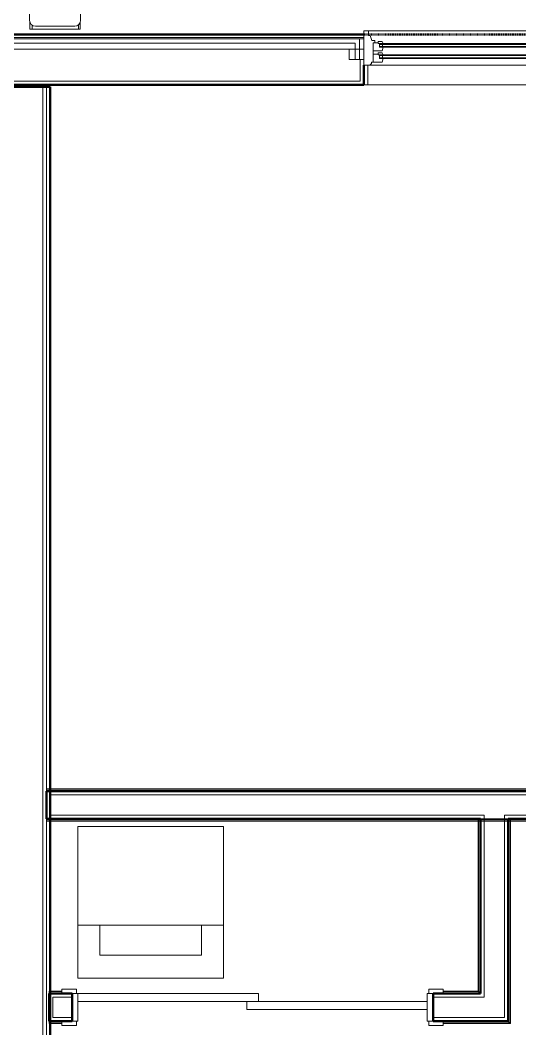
# Model space of a CAD drawing. Header units: inches. Extents: x -4218 to -1830, y 9756 to 12426.
# Drawn here: x -3464.4 to -3378.6, y 11918.9 to 12092.2 of the extents above; entities that cross this region are included whole.
import ezdxf

# ---------------------------------------------------------------- set-up
doc = ezdxf.new("R2010")
doc.units = ezdxf.units.IN
doc.header["$MEASUREMENT"] = 0
doc.linetypes.add('Dash 1_16_', pattern=[0.125, 0.0625, -0.0625])
for name, color, linetype, lineweight in [('0-1', 7, 'Continuous', 5), ('0-2', 252, 'Continuous', 9), ('A-DOOR-1', 7, 'Continuous', 9), ('A-DOOR-2', 50, 'Continuous', 20), ('A-DOOR-FRAM-1', 50, 'Continuous', 20), ('A-GLAZ-1', 151, 'Continuous', 9), ('A-GLAZ-2', 151, 'Continuous', 20), ('A-WALL-1', 250, 'Continuous', 50), ('A-WALL-2', 10, 'Continuous', 13), ('A-WALL-3', 253, 'Continuous', 9), ('A-WALL-4', 254, 'Continuous', 9), ('A-WALL-5', 252, 'Continuous', 9), ('A-WALL-6', 7, 'Continuous', 9), ('A-WALL-8', 113, 'Continuous', 9), ('A-WALL-9', 113, 'Continuous', 50), ('C-PROP-LINE-1', 91, 'Dash 1_16_', 50), ('C-TOPO-1', 253, 'Continuous', 9), ('I-WALL-1', 250, 'Continuous', 50), ('I-WALL-2', 254, 'Continuous', 9), ('I-WALL-3', 253, 'Continuous', 9), ('I-WALL-4', 252, 'Continuous', 9), ('P-SANR-FIXT-1', 7, 'Continuous', 9), ('Q-SPCQ', 91, 'Continuous', 9), ('S-FNDN-5', 32, 'Continuous', 9)]:
    doc.layers.add(name, color=color, linetype=linetype, lineweight=lineweight)

# ---------------------------------------------------------------- blocks, each defined once
blk = doc.blocks.new('Stacked Washer and Dryer - 26_x25_ - Private-1352637-BACKGROUND - 1ST FLOOR')
at = {"layer": 'P-SANR-FIXT-1'}
for p, q in [((0, 12.5), (26, 12.5)), ((0, 12.5), (0, -12.5)), ((16.90625, 12.5), (16.90625, -12.5)), ((26, 12.5), (26, -12.5)), ((16.90625, 8.75), (22.09375, 8.75)), ((22.09375, 8.75), (22.09375, -8.75)), ((22.09375, -8.75), (16.90625, -8.75)), ((26, -12.5), (0, -12.5))]:
    blk.add_line(p, q, dxfattribs=at)
blk = doc.blocks.new('Basic Wall _ INT - W4BØF - _5_8 GYP - 2X4 WOOD_BATT_ - 5_8 GYP_ - ___-2682794-BACKGROUND - 1ST FLOOR')
at = {"layer": 'A-WALL-3'}
for p, q in [((-3459.9, 11954.94), (-3459.9, 11954.99)), ((-3459.27, 11954.99), (-3459.9, 11954.99)), ((-3459.9, 11954.86), (-3459.9, 11954.94)), ((-3459.9, 11954.84), (-3459.9, 11954.86)), ((-3459.9, 11954.57), (-3459.9, 11954.84)), ((-3459.9, 11954.63), (-3459.27, 11954.63)), ((-3385.81, 11954.63), (-3385.69, 11954.63)), ((-3385.69, 11954.63), (-3385.6, 11954.63)), ((-3385.6, 11954.63), (-3385.54, 11954.63)), ((-3380.65, 11954.99), (-3385.4, 11954.99)), ((-3385.4, 11954.63), (-3384.78, 11954.63)), ((-3384.77, 11954.63), (-3381.31, 11954.63)), ((-3381.27, 11954.63), (-3380.66, 11954.63)), ((-3380.5, 11954.63), (-3380.45, 11954.63)), ((-3380.45, 11954.63), (-3380.36, 11954.63)), ((-3380.35, 11954.63), (-3380.24, 11954.63)), ((-3350.55, 11954.99), (-3353.55, 11954.99))]:
    blk.add_line(p, q, dxfattribs=at)
at = {"layer": 'A-WALL-4'}
for p, q in [((-3459.9, 11954.99), (-3459.9, 11954.96)), ((-3459.9, 11954.85), (-3459.9, 11954.63)), ((-3459.9, 11954.63), (-3459.9, 11954.57))]:
    blk.add_line(p, q, dxfattribs=at)
at = {"layer": 'A-WALL-5'}
for p, q in [((-3459.9, 11954.86), (-3459.27, 11954.86)), ((-3459.9, 11954.57), (-3459.27, 11954.57)), ((-3385.4, 11954.99), (-3459.27, 11954.99)), ((-3459.27, 11954.63), (-3385.81, 11954.63)), ((-3385.81, 11954.57), (-3385.69, 11954.57)), ((-3385.69, 11954.57), (-3385.6, 11954.57)), ((-3385.6, 11954.57), (-3385.54, 11954.57)), ((-3385.4, 11954.86), (-3384.78, 11954.86)), ((-3385.4, 11954.57), (-3384.78, 11954.57)), ((-3384.77, 11954.86), (-3381.29, 11954.86)), ((-3384.77, 11954.57), (-3380.66, 11954.57)), ((-3381.27, 11954.86), (-3380.65, 11954.86)), ((-3353.55, 11954.99), (-3380.65, 11954.99)), ((-3380.5, 11954.57), (-3380.45, 11954.57)), ((-3380.45, 11954.57), (-3380.36, 11954.57)), ((-3380.35, 11954.57), (-3380.24, 11954.57)), ((-3380.24, 11954.63), (-3353.55, 11954.63))]:
    blk.add_line(p, q, dxfattribs=at)
at = {"layer": 'A-WALL-6'}
for p, q in [((-3459.27, 11954.86), (-3385.4, 11954.86)), ((-3459.27, 11954.57), (-3385.81, 11954.57)), ((-3380.65, 11954.86), (-3353.55, 11954.86)), ((-3380.24, 11954.57), (-3353.55, 11954.57))]:
    blk.add_line(p, q, dxfattribs=at)
blk = doc.blocks.new('Basic Wall _ INT - W4BØF - _5_8 GYP - 2X4 WOOD_BATT_ - 5_8 GYP_ - ___-2682793-BACKGROUND - 1ST FLOOR')
at = {"layer": 'A-WALL-3'}
for p, q in [((-3459.9, 11960.03), (-3459.9, 11960.15)), ((-3459.9, 11960.09), (-3459.27, 11960.09)), ((-3459.9, 11959.86), (-3459.9, 11960.03)), ((-3459.9, 11959.86), (-3459.9, 11959.86)), ((-3459.9, 11959.82), (-3459.9, 11959.86)), ((-3459.9, 11959.78), (-3459.9, 11959.82)), ((-3459.9, 11959.74), (-3459.9, 11959.78)), ((-3459.27, 11959.74), (-3459.9, 11959.74)), ((-3350.55, 11959.74), (-3353.55, 11959.74))]:
    blk.add_line(p, q, dxfattribs=at)
at = {"layer": 'A-WALL-4'}
for p, q in [((-3459.9, 11960.15), (-3459.9, 11960.09)), ((-3459.9, 11960.09), (-3459.9, 11959.94)), ((-3459.9, 11959.94), (-3459.9, 11959.88)), ((-3459.9, 11959.76), (-3459.9, 11959.74))]:
    blk.add_line(p, q, dxfattribs=at)
at = {"layer": 'A-WALL-5'}
for p, q in [((-3459.9, 11960.15), (-3459.27, 11960.15)), ((-3459.27, 11959.86), (-3459.9, 11959.86)), ((-3459.27, 11960.09), (-3353.55, 11960.09)), ((-3353.55, 11959.74), (-3459.27, 11959.74))]:
    blk.add_line(p, q, dxfattribs=at)
at = {"layer": 'A-WALL-6'}
for p, q in [((-3459.27, 11960.15), (-3353.55, 11960.15)), ((-3353.55, 11959.86), (-3459.27, 11959.86))]:
    blk.add_line(p, q, dxfattribs=at)
blk = doc.blocks.new('Basic Wall _ INT - W4BØF - _5_8 GYP - 2X4 WOOD_BATT_ - 5_8 GYP_ - ___-2682796-BACKGROUND - 1ST FLOOR')
at = {"layer": 'A-WALL-3'}
for p, q in [((-3380.58, 11954.99), (-3380.52, 11954.99)), ((-3380.52, 11954.99), (-3380.24, 11954.99)), ((-3380.3, 11954.72), (-3380.3, 11954.78)), ((-3380.3, 11954.6), (-3380.3, 11954.69)), ((-3380.65, 11920.24), (-3380.62, 11920.21)), ((-3380.51, 11920.1), (-3380.45, 11920.03)), ((-3380.44, 11920.03), (-3380.3, 11919.88)), ((-3380.3, 11919.88), (-3380.24, 11919.82))]:
    blk.add_line(p, q, dxfattribs=at)
at = {"layer": 'A-WALL-4'}
for p, q in [((-3380.62, 11954.99), (-3380.65, 11954.99)), ((-3380.45, 11954.99), (-3380.51, 11954.99)), ((-3380.3, 11954.99), (-3380.44, 11954.99)), ((-3380.24, 11954.99), (-3380.3, 11954.99))]:
    blk.add_line(p, q, dxfattribs=at)
at = {"layer": 'A-WALL-5'}
for p, q in [((-3380.65, 11954.99), (-3380.61, 11954.99)), ((-3380.65, 11954.99), (-3380.65, 11920.24)), ((-3380.61, 11954.99), (-3380.58, 11954.99)), ((-3380.3, 11919.88), (-3380.3, 11954.57)), ((-3380.24, 11954.72), (-3380.24, 11954.78)), ((-3380.24, 11954.6), (-3380.24, 11954.69))]:
    blk.add_line(p, q, dxfattribs=at)
at = {"layer": 'A-WALL-6'}
for p, q in [((-3380.52, 11920.11), (-3380.52, 11954.99)), ((-3380.24, 11919.82), (-3380.24, 11954.57))]:
    blk.add_line(p, q, dxfattribs=at)
at = {"layer": 'A-WALL-6', "flags": 128}
for points in [[(-3380.52, 11920.11), (-3380.53, 11920.11), (-3380.53, 11920.12), (-3380.55, 11920.13), (-3380.56, 11920.15), (-3380.58, 11920.17), (-3380.61, 11920.19)], [(-3380.24, 11919.82), (-3380.35, 11919.94), (-3380.45, 11920.03), (-3380.5, 11920.09), (-3380.52, 11920.11)]]:
    blk.add_lwpolyline(points, dxfattribs=at)
blk = doc.blocks.new('Basic Wall _ INT - W4BØF - _5_8 GYP - 2X4 WOOD_BATT_ - 5_8 GYP_ - ___-2682795-BACKGROUND - 1ST FLOOR')
at = {"layer": 'A-WALL-3'}
for p, q in [((-3385.81, 11954.99), (-3385.52, 11954.99)), ((-3385.75, 11954.72), (-3385.75, 11954.78)), ((-3385.75, 11954.61), (-3385.75, 11954.69)), ((-3385.52, 11954.99), (-3385.46, 11954.99)), ((-3385.81, 11925.4), (-3385.75, 11925.34)), ((-3385.75, 11925.34), (-3385.6, 11925.19)), ((-3385.6, 11925.19), (-3385.54, 11925.13)), ((-3385.42, 11925.01), (-3385.4, 11924.99))]:
    blk.add_line(p, q, dxfattribs=at)
at = {"layer": 'A-WALL-4'}
for p, q in [((-3385.75, 11954.99), (-3385.81, 11954.99)), ((-3385.6, 11954.99), (-3385.75, 11954.99)), ((-3385.54, 11954.99), (-3385.6, 11954.99)), ((-3385.4, 11954.99), (-3385.42, 11954.99))]:
    blk.add_line(p, q, dxfattribs=at)
at = {"layer": 'A-WALL-5'}
for p, q in [((-3385.81, 11954.72), (-3385.81, 11954.78)), ((-3385.81, 11954.61), (-3385.81, 11954.69)), ((-3385.75, 11925.34), (-3385.75, 11954.57)), ((-3385.46, 11954.99), (-3385.44, 11954.99)), ((-3385.44, 11954.99), (-3385.4, 11954.99)), ((-3385.4, 11954.99), (-3385.4, 11924.99))]:
    blk.add_line(p, q, dxfattribs=at)
at = {"layer": 'A-WALL-6'}
for p, q in [((-3385.81, 11925.4), (-3385.81, 11954.57)), ((-3385.52, 11954.99), (-3385.52, 11925.11))]:
    blk.add_line(p, q, dxfattribs=at)
at = {"layer": 'A-WALL-6', "flags": 128}
for points in [[(-3385.52, 11925.11), (-3385.54, 11925.13), (-3385.6, 11925.19), (-3385.69, 11925.28), (-3385.81, 11925.4)], [(-3385.44, 11925.03), (-3385.46, 11925.05), (-3385.48, 11925.07), (-3385.5, 11925.09), (-3385.51, 11925.1), (-3385.52, 11925.11), (-3385.52, 11925.11)]]:
    blk.add_lwpolyline(points, dxfattribs=at)
blk = doc.blocks.new('Basic Wall _ INT - W4BØF - _5_8 GYP - 2X4 WOOD_BATT_ - 5_8 GYP_ - ___-2682798-BACKGROUND - 1ST FLOOR')
at = {"layer": 'A-WALL-3'}
for p, q in [((-3459.46, 11925.4), (-3459.46, 11925.34)), ((-3459.46, 11925.34), (-3459.46, 11925.19)), ((-3459.46, 11925.34), (-3459.27, 11925.34)), ((-3459.46, 11925.19), (-3459.46, 11925.13)), ((-3459.46, 11925.01), (-3459.46, 11924.99)), ((-3459.27, 11924.99), (-3459.46, 11924.99)), ((-3455.52, 11924.99), (-3457.27, 11924.99)), ((-3391.77, 11924.99), (-3393.26, 11924.99)), ((-3385.75, 11925.34), (-3385.81, 11925.4)), ((-3385.6, 11925.19), (-3385.75, 11925.34)), ((-3385.54, 11925.13), (-3385.6, 11925.19)), ((-3385.4, 11924.99), (-3385.42, 11925.01))]:
    blk.add_line(p, q, dxfattribs=at)
at = {"layer": 'A-WALL-5'}
for p, q in [((-3459.46, 11925.11), (-3459.46, 11925.4)), ((-3459.46, 11925.4), (-3459.27, 11925.4)), ((-3459.27, 11925.11), (-3459.46, 11925.11)), ((-3459.46, 11925.09), (-3459.46, 11925.11)), ((-3459.46, 11925.03), (-3459.46, 11925.09)), ((-3459.46, 11924.99), (-3459.46, 11925.03)), ((-3459.27, 11925.34), (-3457.27, 11925.34)), ((-3457.27, 11924.99), (-3459.27, 11924.99)), ((-3391.77, 11925.34), (-3385.75, 11925.34)), ((-3385.4, 11924.99), (-3391.77, 11924.99))]:
    blk.add_line(p, q, dxfattribs=at)
at = {"layer": 'A-WALL-6'}
for p, q in [((-3459.27, 11925.4), (-3457.27, 11925.4)), ((-3457.27, 11925.11), (-3459.27, 11925.11)), ((-3391.77, 11925.4), (-3385.81, 11925.4)), ((-3385.52, 11925.11), (-3391.77, 11925.11))]:
    blk.add_line(p, q, dxfattribs=at)
at = {"layer": 'A-WALL-6', "flags": 128}
for points in [[(-3385.81, 11925.4), (-3385.69, 11925.28), (-3385.6, 11925.19), (-3385.54, 11925.13), (-3385.52, 11925.11)], [(-3385.52, 11925.11), (-3385.52, 11925.11), (-3385.51, 11925.1), (-3385.5, 11925.09), (-3385.48, 11925.07), (-3385.46, 11925.05), (-3385.44, 11925.03)]]:
    blk.add_lwpolyline(points, dxfattribs=at)
blk = doc.blocks.new('Basic Wall _ INT - W4BØF - _5_8 GYP - 2X4 WOOD_BATT_ - 5_8 GYP_ - ___-2682797-BACKGROUND - 1ST FLOOR')
at = {"layer": 'A-WALL-3'}
for p, q in [((-3459.46, 11920.24), (-3459.46, 11920.21)), ((-3459.27, 11920.24), (-3459.46, 11920.24)), ((-3459.46, 11920.1), (-3459.46, 11920.03)), ((-3459.46, 11920.03), (-3459.46, 11919.88)), ((-3459.46, 11919.88), (-3459.46, 11919.82)), ((-3459.46, 11919.88), (-3459.27, 11919.88)), ((-3455.52, 11920.24), (-3457.27, 11920.24)), ((-3391.77, 11920.24), (-3393.26, 11920.24)), ((-3380.62, 11920.21), (-3380.65, 11920.24)), ((-3380.45, 11920.03), (-3380.51, 11920.1)), ((-3380.3, 11919.88), (-3380.44, 11920.03)), ((-3380.24, 11919.82), (-3380.3, 11919.88))]:
    blk.add_line(p, q, dxfattribs=at)
at = {"layer": 'A-WALL-5'}
for p, q in [((-3459.46, 11920.19), (-3459.46, 11920.24)), ((-3459.46, 11920.17), (-3459.46, 11920.19)), ((-3459.46, 11920.15), (-3459.46, 11920.17)), ((-3459.46, 11920.12), (-3459.46, 11920.15)), ((-3459.46, 11920.11), (-3459.46, 11920.12)), ((-3459.46, 11920.11), (-3459.27, 11920.11)), ((-3459.46, 11920.09), (-3459.46, 11920.11)), ((-3459.46, 11920.11), (-3459.46, 11920.11)), ((-3459.46, 11919.82), (-3459.46, 11920.09)), ((-3459.46, 11919.82), (-3459.27, 11919.82)), ((-3457.27, 11920.24), (-3459.27, 11920.24)), ((-3459.27, 11919.88), (-3457.27, 11919.88)), ((-3380.65, 11920.24), (-3391.77, 11920.24)), ((-3391.77, 11919.88), (-3380.3, 11919.88))]:
    blk.add_line(p, q, dxfattribs=at)
at = {"layer": 'A-WALL-6'}
for p, q in [((-3459.27, 11920.11), (-3457.27, 11920.11)), ((-3459.27, 11919.82), (-3457.27, 11919.82)), ((-3391.77, 11920.11), (-3380.52, 11920.11)), ((-3391.77, 11919.82), (-3380.24, 11919.82))]:
    blk.add_line(p, q, dxfattribs=at)
at = {"layer": 'A-WALL-6', "flags": 128}
for points in [[(-3380.61, 11920.19), (-3380.58, 11920.17), (-3380.56, 11920.15), (-3380.55, 11920.13), (-3380.53, 11920.12), (-3380.53, 11920.11), (-3380.52, 11920.11)], [(-3380.52, 11920.11), (-3380.5, 11920.09), (-3380.45, 11920.03), (-3380.35, 11919.94), (-3380.24, 11919.82)]]:
    blk.add_lwpolyline(points, dxfattribs=at)
blk = doc.blocks.new('SLIDING - FLUSH - 5-0 x 6-8-3203585-BACKGROUND - 1ST FLOOR')
at = {"layer": 'A-DOOR-1'}
for p, q in [((-30.25, 3), (-32.75, 3)), ((-32.75, 3), (-32.75, 2.25)), ((-32.75, 2.25), (-30.25, 2.25)), ((-30.25, 2.25), (-30.25, 3)), ((30.25, 3), (30.25, 2.25)), ((32.75, 3), (30.25, 3)), ((30.25, 2.25), (32.75, 2.25)), ((32.75, 2.25), (32.75, 3)), ((-30.25, -2.5), (-32.75, -2.5)), ((-32.75, -2.5), (-32.75, -3.25)), ((-32.75, -3.25), (-30.25, -3.25)), ((-30.25, -3.25), (-30.25, -2.5)), ((32.75, -2.5), (30.25, -2.5)), ((30.25, -2.5), (30.25, -3.25)), ((30.25, -3.25), (32.75, -3.25)), ((32.75, -3.25), (32.75, -2.5))]:
    blk.add_line(p, q, dxfattribs=at)
at = {"layer": 'A-DOOR-2'}
for p, q in [((1, 2.25), (-30, 2.25)), ((-30, 2.25), (-30, 0.87)), ((1, 0.87), (1, 2.25)), ((-30, 0.87), (1, 0.87)), ((30, 0.87), (-1, 0.87)), ((-1, 0.87), (-1, -0.5)), ((30, -0.5), (30, 0.87)), ((-1, -0.5), (30, -0.5))]:
    blk.add_line(p, q, dxfattribs=at)
at = {"layer": 'A-DOOR-FRAM-1'}
for p, q in [((-30, 2.25), (-31, 2.25)), ((-31, 2.25), (-31, -2.5)), ((-30, -2.5), (-30, 2.25)), ((31, 2.25), (30, 2.25)), ((30, 2.25), (30, -2.5)), ((31, -2.5), (31, 2.25)), ((-31, -2.5), (-30, -2.5)), ((30, -2.5), (31, -2.5))]:
    blk.add_line(p, q, dxfattribs=at)
blk = doc.blocks.new('CTR - 1st Phase - Unit Layouts_rvt-1-BACKGROUND - 1ST FLOOR')
at = {"layer": 'A-WALL-1'}
for p, q in [((-3350.55, 11959.74), (-3459.9, 11959.74)), ((-3459.9, 11959.74), (-3459.9, 11959.11)), ((-3459.9, 11959.11), (-3459.9, 11955.61)), ((-3459.9, 11955.61), (-3459.9, 11954.99)), ((-3459.9, 11954.99), (-3385.4, 11954.99)), ((-3385.4, 11954.99), (-3385.4, 11924.99)), ((-3380.65, 11954.99), (-3350.55, 11954.99)), ((-3380.65, 11920.24), (-3380.65, 11954.99)), ((-3455.52, 11924.99), (-3459.46, 11924.99)), ((-3459.46, 11924.99), (-3459.46, 11924.36)), ((-3459.46, 11924.36), (-3459.46, 11920.86)), ((-3455.52, 11920.24), (-3455.52, 11924.99)), ((-3385.4, 11924.99), (-3393.52, 11924.99)), ((-3393.52, 11924.99), (-3393.52, 11920.24)), ((-3459.46, 11920.86), (-3459.46, 11920.24)), ((-3459.46, 11920.24), (-3455.52, 11920.24)), ((-3393.52, 11920.24), (-3385.4, 11920.24)), ((-3385.4, 11920.24), (-3381.27, 11920.24)), ((-3381.27, 11920.24), (-3380.65, 11920.24))]:
    blk.add_line(p, q, dxfattribs=at)
at = {"layer": 'A-WALL-2'}
for p, q in [((-3459.27, 11959.11), (-3459.27, 11955.61)), ((-3459.27, 11959.11), (-3350.55, 11959.11)), ((-3459.27, 11955.61), (-3384.77, 11955.61)), ((-3384.77, 11954.99), (-3384.77, 11955.61)), ((-3381.27, 11955.61), (-3350.55, 11955.61)), ((-3381.27, 11954.99), (-3381.27, 11955.61)), ((-3384.77, 11924.36), (-3384.77, 11954.99)), ((-3381.27, 11920.86), (-3381.27, 11954.99)), ((-3458.84, 11924.36), (-3455.52, 11924.36)), ((-3458.84, 11920.86), (-3458.84, 11924.36)), ((-3393.52, 11924.36), (-3385.4, 11924.36)), ((-3385.4, 11924.36), (-3384.77, 11924.36)), ((-3384.77, 11924.36), (-3385.4, 11924.36)), ((-3458.84, 11920.86), (-3455.52, 11920.86)), ((-3393.52, 11920.86), (-3385.4, 11920.86)), ((-3384.77, 11920.86), (-3385.4, 11920.86)), ((-3381.27, 11920.86), (-3384.77, 11920.86))]:
    blk.add_line(p, q, dxfattribs=at)
at = {"layer": 'A-WALL-3'}
for p, q in [((-3353.55, 11959.74), (-3459.27, 11959.74)), ((-3459.27, 11954.99), (-3385.81, 11954.99)), ((-3385.4, 11954.57), (-3385.4, 11924.99)), ((-3380.65, 11920.24), (-3380.65, 11954.57)), ((-3380.24, 11954.99), (-3353.55, 11954.99)), ((-3459.46, 11920.24), (-3459.46, 11924.99)), ((-3457.27, 11924.99), (-3459.27, 11924.99)), ((-3455.52, 11924.99), (-3455.52, 11920.24)), ((-3393.52, 11920.24), (-3393.52, 11924.99)), ((-3385.4, 11924.99), (-3391.77, 11924.99)), ((-3459.27, 11920.24), (-3457.27, 11920.24)), ((-3391.77, 11920.24), (-3385.4, 11920.24)), ((-3380.65, 11920.24), (-3385.4, 11920.24))]:
    blk.add_line(p, q, dxfattribs=at)
at = {"layer": 'A-WALL-4'}
for p, q in [((-3459.27, 11959.74), (-3459.9, 11959.74)), ((-3459.9, 11954.99), (-3459.9, 11959.74)), ((-3459.9, 11954.99), (-3459.27, 11954.99)), ((-3385.81, 11954.99), (-3385.54, 11954.99)), ((-3385.4, 11954.78), (-3385.4, 11954.72)), ((-3385.4, 11954.69), (-3385.4, 11954.61)), ((-3380.65, 11954.72), (-3380.65, 11954.78)), ((-3380.65, 11954.6), (-3380.65, 11954.69)), ((-3380.5, 11954.99), (-3380.24, 11954.99)), ((-3459.27, 11924.99), (-3459.46, 11924.99)), ((-3455.52, 11924.99), (-3457.27, 11924.99)), ((-3391.77, 11924.99), (-3393.26, 11924.99)), ((-3459.46, 11920.24), (-3459.27, 11920.24)), ((-3457.27, 11920.24), (-3455.52, 11920.24)), ((-3393.26, 11920.24), (-3391.77, 11920.24))]:
    blk.add_line(p, q, dxfattribs=at)
at = {"layer": '0-2'}
for name, p in [('Basic Wall _ INT - W4BØF - _5_8 GYP - 2X4 WOOD_BATT_ - 5_8 GYP_ - ___-2682793-BACKGROUND - 1ST FLOOR', (0, 0)), ('Basic Wall _ INT - W4BØF - _5_8 GYP - 2X4 WOOD_BATT_ - 5_8 GYP_ - ___-2682794-BACKGROUND - 1ST FLOOR', (0, 0)), ('Basic Wall _ INT - W4BØF - _5_8 GYP - 2X4 WOOD_BATT_ - 5_8 GYP_ - ___-2682795-BACKGROUND - 1ST FLOOR', (0, 0)), ('Basic Wall _ INT - W4BØF - _5_8 GYP - 2X4 WOOD_BATT_ - 5_8 GYP_ - ___-2682796-BACKGROUND - 1ST FLOOR', (0, 0)), ('SLIDING - FLUSH - 5-0 x 6-8-3203585-BACKGROUND - 1ST FLOOR', (-3424.52, 11922.74)), ('Basic Wall _ INT - W4BØF - _5_8 GYP - 2X4 WOOD_BATT_ - 5_8 GYP_ - ___-2682798-BACKGROUND - 1ST FLOOR', (0, 0)), ('Basic Wall _ INT - W4BØF - _5_8 GYP - 2X4 WOOD_BATT_ - 5_8 GYP_ - ___-2682797-BACKGROUND - 1ST FLOOR', (0, 0))]:
    blk.add_blockref(name, p, dxfattribs=at)
at = {"layer": '0-2', "rotation": 270.0000000000069}
blk.add_blockref('Stacked Washer and Dryer - 26_x25_ - Private-1352637-BACKGROUND - 1ST FLOOR', (-3442.02, 11953.65), dxfattribs=at)
blk = doc.blocks.new('CTR  - Topography_rvt-1-BACKGROUND - 1ST FLOOR')
at = {"layer": 'C-TOPO-1'}
blk.add_line((-3490.32, 12089.19), (-3405.42, 12089.19), dxfattribs=at)
blk = doc.blocks.new('CTR - 1st Phase - Common Walls_rvt-1-BACKGROUND - 1ST FLOOR')
at = {"layer": 'A-WALL-2'}
for p, q in [((-3460.52, 12080.69), (-3460.52, 11845.74)), ((-3459.9, 12080.69), (-3459.9, 11845.74))]:
    blk.add_line(p, q, dxfattribs=at)
at = {"layer": 'I-WALL-1'}
for p, q in [((-3459.27, 12080.69), (-3467.77, 12080.69)), ((-3459.27, 11846.36), (-3459.27, 12080.69))]:
    blk.add_line(p, q, dxfattribs=at)
at = {"layer": 'I-WALL-2'}
blk.add_line((-3459.27, 11955.61), (-3459.27, 11959.11), dxfattribs=at)
at = {"layer": 'I-WALL-3'}
for p, q in [((-3459.27, 11960.03), (-3459.27, 11960.15)), ((-3459.27, 11959.94), (-3459.27, 11960.03)), ((-3459.27, 11959.88), (-3459.27, 11959.94)), ((-3459.27, 11959.11), (-3459.27, 11959.74)), ((-3459.27, 11954.99), (-3459.27, 11955.61)), ((-3459.27, 11954.79), (-3459.27, 11954.84)), ((-3459.27, 11954.69), (-3459.27, 11954.78)), ((-3459.27, 11954.57), (-3459.27, 11954.69)), ((-3459.27, 11925.28), (-3459.27, 11925.39)), ((-3459.27, 11925.22), (-3459.27, 11925.28)), ((-3459.27, 11925.13), (-3459.27, 11925.19)), ((-3459.27, 11920.24), (-3459.27, 11924.99)), ((-3459.27, 11920.03), (-3459.27, 11920.09)), ((-3459.27, 11919.94), (-3459.27, 11920.03)), ((-3459.27, 11919.82), (-3459.27, 11919.94))]:
    blk.add_line(p, q, dxfattribs=at)
at = {"layer": 'I-WALL-4'}
for p, q in [((-3467.77, 12080.69), (-3459.27, 12080.69)), ((-3459.27, 11960.15), (-3459.27, 12080.69)), ((-3459.27, 11925.39), (-3459.27, 11954.57)), ((-3459.27, 11901.99), (-3459.27, 11919.82))]:
    blk.add_line(p, q, dxfattribs=at)
blk = doc.blocks.new('Window-Double_Hung-Andersen-400_Series-Tilt_Wash - DOUBLE HUNG - COTTAGE - 1ST FLOOR-2889518-BACKGROUND - 1ST FLOOR')
at = {"layer": 'A-GLAZ-1'}
for p, q in [((-16.29, 2.62), (-15.7, 2.62)), ((-16.29, 2.25), (-15.7, 2.25)), ((-15.82, 2.62), (-15.82, 2.25)), ((-15.7, 2.75), (15.7, 2.75)), ((-15.7, 2.62), (15.7, 2.62)), ((-15.7, 2.25), (15.7, 2.25)), ((-15.7, 2.12), (15.7, 2.12)), ((16.29, 2.62), (15.7, 2.62)), ((16.29, 2.25), (15.7, 2.25)), ((15.82, 2.62), (15.82, 2.25)), ((-16.29, 0.69), (-15.7, 0.69)), ((-16.29, 0.31), (-15.7, 0.31)), ((-15.82, 0.69), (-15.82, 0.31)), ((-15.7, 0.81), (15.7, 0.81)), ((-15.7, 0.69), (15.7, 0.69)), ((-15.7, 0.31), (15.7, 0.31)), ((-15.7, 0.19), (15.7, 0.19)), ((16.29, 0.69), (15.7, 0.69)), ((16.29, 0.31), (15.7, 0.31)), ((15.82, 0.69), (15.82, 0.31)), ((18.95, -0.94), (-18.95, -0.94)), ((-18.95, -0.94), (-18.95, -4.31)), ((-18.32, -0.94), (-18.32, -4.31)), ((18.32, -0.94), (18.32, -4.31)), ((18.95, -4.31), (18.95, -0.94)), ((-18.95, -4.31), (18.95, -4.31))]:
    blk.add_line(p, q, dxfattribs=at)
at = {"layer": 'A-GLAZ-2'}
for p, q in [((-19.01, 3.56), (-20.51, 3.56)), ((19.01, 4.94), (-19.01, 4.94)), ((-19.01, 4.94), (-19.01, -0.94)), ((-18.2, 4.94), (-18.2, 4.12)), ((-18.2, 4.12), (-17.92, 4.12)), ((-17.92, 4.12), (-17.61, 3.31)), ((17.92, 4.12), (17.61, 3.31)), ((18.2, 4.12), (17.92, 4.12)), ((18.2, 4.94), (18.2, 4.12)), ((19.01, -0.94), (19.01, 4.94)), ((19.01, 3.56), (20.51, 3.56)), ((-17.61, 3.31), (-17.14, 3.31)), ((-17.42, 2.87), (-16.57, 2.87)), ((-17.42, 2.87), (-17.42, -0.44)), ((-17.14, 3.31), (-17.14, 2.87)), ((-15.86, 3.09), (-16.57, 3.09)), ((-16.57, 2.75), (-16.57, 3.09)), ((-15.7, 2.75), (-16.57, 2.75)), ((-16.29, 2.75), (-16.29, 2.12)), ((-15.7, 2.12), (-16.29, 2.12)), ((-15.86, 3.09), (-15.7, 2.75)), ((-15.86, 1.5), (-15.7, 2.12)), ((15.86, 3.09), (15.7, 2.75)), ((15.7, 2.75), (16.57, 2.75)), ((15.7, 2.12), (16.29, 2.12)), ((15.86, 1.5), (15.7, 2.12)), ((15.86, 3.09), (16.57, 3.09)), ((16.29, 2.75), (16.29, 2.12)), ((16.57, 2.75), (16.57, 3.09)), ((17.42, 2.87), (16.57, 2.87)), ((17.14, 3.31), (17.14, 2.87)), ((17.61, 3.31), (17.14, 3.31)), ((17.42, 2.87), (17.42, -0.44)), ((-17.42, 1.5), (-15.86, 1.5)), ((-17.42, 0.94), (-16.57, 0.94)), ((-15.86, 1.16), (-16.57, 1.16)), ((-16.57, 0.81), (-16.57, 1.16)), ((-15.7, 0.81), (-16.57, 0.81)), ((-16.29, 0.81), (-16.29, 0.19)), ((-15.7, 0.19), (-16.29, 0.19)), ((-15.86, 1.16), (-15.7, 0.81)), ((-15.86, -0.44), (-15.7, 0.19)), ((15.86, 1.16), (15.7, 0.81)), ((15.7, 0.81), (16.57, 0.81)), ((15.7, 0.19), (16.29, 0.19)), ((15.86, -0.44), (15.7, 0.19)), ((17.42, 1.5), (15.86, 1.5)), ((15.86, 1.16), (16.57, 1.16)), ((16.29, 0.81), (16.29, 0.19)), ((16.57, 0.81), (16.57, 1.16)), ((17.42, 0.94), (16.57, 0.94)), ((-19.01, -0.94), (19.01, -0.94)), ((-17.67, -0.66), (-18, -0.94)), ((-17.67, -0.66), (-17.67, -0.44)), ((-17.67, -0.44), (-15.86, -0.44)), ((17.67, -0.44), (15.86, -0.44)), ((17.67, -0.66), (17.67, -0.44)), ((17.67, -0.66), (18, -0.94))]:
    blk.add_line(p, q, dxfattribs=at)
blk = doc.blocks.new('Plumbing Gas Meter 3d single - Plumbing Gas Meter 3d single-2101173-BACKGROUND - 1ST FLOOR')
at = {"layer": 'Q-SPCQ'}
for p, q in [((-4.32, 4), (-4.32, 2.82)), ((-4.32, 4), (-4.32, 4)), ((-4.32, 4), (-3.92, 4)), ((-4.32, 2.82), (-4.32, 4)), ((-3.92, 4), (-2.55, 4)), ((-3.92, 3.33), (-3.92, 4)), ((3.38, 3.5), (-3.37, 3.5)), ((-2.55, 4.75), (1.3, 4.75)), ((-2.55, 4.75), (-2.55, 3.5)), ((1.3, 4.75), (1.3, 3.5)), ((1.3, 4), (2.06, 4)), ((2.06, 4), (4.06, 4)), ((4.06, 4), (4.32, 4)), ((4.06, 3.23), (4.06, 4)), ((4.32, 2.82), (4.32, 4)), ((4.32, 4), (4.32, 4)), ((4.32, 2.82), (4.32, 4)), ((-4.37, 2.5), (-4.37, 1)), ((4.38, 1), (4.38, 2.5)), ((-4.37, -1), (-4.37, -2.5)), ((4.38, -2.5), (4.38, -1)), ((-4.32, -2.82), (-4.32, -4)), ((-4.32, -4), (-4.32, -2.82)), ((-3.92, -4), (-3.92, -3.33)), ((4.06, -4), (4.06, -3.22)), ((4.32, -4), (4.32, -2.82)), ((4.32, -4), (4.32, -2.82)), ((-3.92, -4), (-4.32, -4)), ((-4.32, -4), (-4.32, -4)), ((-1.92, -4), (-3.92, -4)), ((-3.37, -3.5), (3.38, -3.5)), ((2.06, -4), (-1.92, -4)), ((4.06, -4), (2.06, -4)), ((4.32, -4), (4.06, -4)), ((4.32, -4), (4.32, -4))]:
    blk.add_line(p, q, dxfattribs=at)
for centre, start, end in [((-3.37, 2.5), 90, 180), ((3.38, 2.5), 0, 90), ((-3.37, -2.5), 180, 270), ((3.38, -2.5), 270, 0)]:
    blk.add_arc(centre, 1, start, end, dxfattribs=at)
blk = doc.blocks.new('Family - ___-2835903-BACKGROUND - 1ST FLOOR')
at = {"layer": 'C-PROP-LINE-1'}
blk.add_line((-2096.45, 12089.69), (-3831.82, 12089.69), dxfattribs=at)

msp = doc.modelspace()

# ---------------------------------------------------------------- linework, layer by layer
at = {"layer": 'A-WALL-8'}
for p, q in [((-3406.17, 12088.94), (-3520.37, 12088.94)), ((-3406.17, 12085.38), (-3406.17, 12088.94)), ((-3405.42, 12087.19), (-3521.12, 12087.19)), ((-3406.92, 12088.19), (-3519.62, 12088.19)), ((-3407.92, 12085.38), (-3407.92, 12087.19)), ((-3406.92, 12085.38), (-3406.92, 12088.19)), ((-3407.92, 12085.38), (-3405.42, 12085.38)), ((-3406.05, 12081.69), (-3406.05, 12085.38)), ((-3520.5, 12081.69), (-3406.05, 12081.69)), ((-3521.19, 12081.06), (-3405.36, 12081.06))]:
    msp.add_line(p, q, dxfattribs=at)
at = {"layer": 'A-WALL-9'}
for p, q in [((-3405.42, 12089.69), (-3521.12, 12089.69)), ((-3405.42, 12081.06), (-3405.42, 12084.44)), ((-3521.12, 12081.06), (-3405.42, 12081.06))]:
    msp.add_line(p, q, dxfattribs=at)
at = {"layer": 'S-FNDN-5'}
msp.add_line((-3521.12, 12089.19), (-3405.42, 12089.19), dxfattribs=at)

# ---------------------------------------------------------------- block references
at = {"layer": '0-1'}
for name in ['CTR  - Topography_rvt-1-BACKGROUND - 1ST FLOOR', 'CTR - 1st Phase - Unit Layouts_rvt-1-BACKGROUND - 1ST FLOOR', 'CTR - 1st Phase - Common Walls_rvt-1-BACKGROUND - 1ST FLOOR']:
    msp.add_blockref(name, (0, 0), dxfattribs=at)
at = {"layer": 'A-GLAZ-1'}
msp.add_blockref('Window-Double_Hung-Andersen-400_Series-Tilt_Wash - DOUBLE HUNG - COTTAGE - 1ST FLOOR-2889518-BACKGROUND - 1ST FLOOR', (-3386.41, 12085.38), dxfattribs=at)
at = {"layer": 'C-PROP-LINE-1'}
msp.add_blockref('Family - ___-2835903-BACKGROUND - 1ST FLOOR', (0, 0), dxfattribs=at)
at = {"layer": 'Q-SPCQ'}
msp.add_blockref('Plumbing Gas Meter 3d single - Plumbing Gas Meter 3d single-2101173-BACKGROUND - 1ST FLOOR', (-3458.44, 12094.63), dxfattribs=at)

doc.saveas('drawing.dxf')
